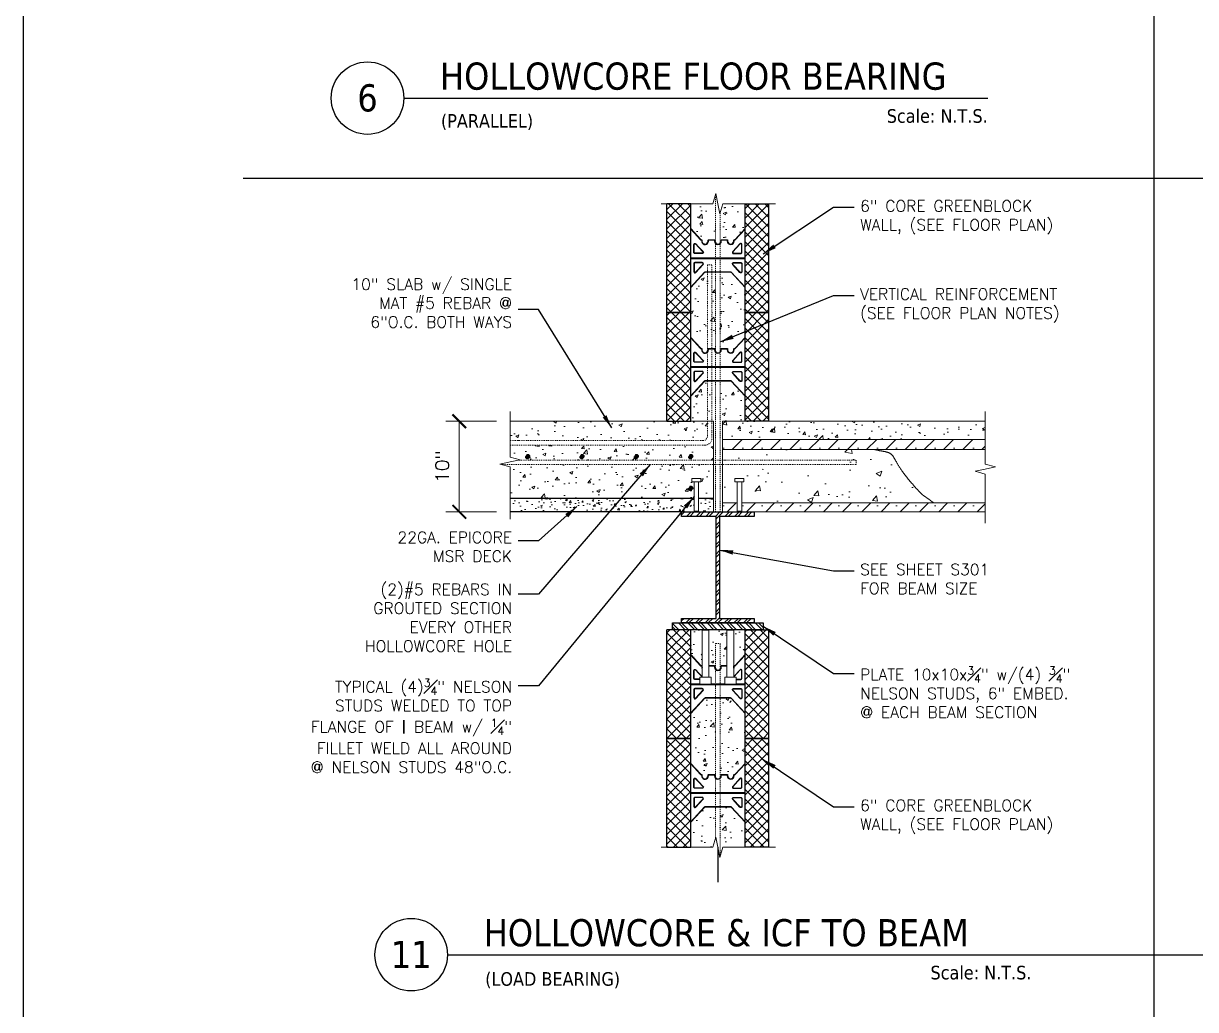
# Model space of a CAD drawing. Header units: inches. Extents: x 2268 to 2841, y -1100 to -676.
# Drawn here: x 2267.9 to 2397.2, y -996.1 to -887.3 of the extents above; entities that cross this region are included whole.
import ezdxf
from ezdxf.enums import TextEntityAlignment as Align

# ---------------------------------------------------------------- set-up
doc = ezdxf.new("R2010")
doc.units = ezdxf.units.IN
doc.header["$MEASUREMENT"] = 0
doc.linetypes.add('DASHED', pattern=[0.75, 0.5, -0.25])
doc.linetypes.add('HIDDEN2', pattern=[0.1875, 0.125, -0.0625])
for name, color, linetype, lineweight in [('A-DETL', 5, 'DASHED', 9), ('A-DETL-GENF', 3, 'Continuous', 9), ('A-DETL-LLIN', 3, 'Continuous', 9), ('Concrete', 3, 'Continuous', 20), ('form', 140, 'Continuous', 13), ('Rebar-V', 7, 'HIDDEN2', 15), ('S', 7, 'Continuous', 13)]:
    doc.layers.add(name, color=color, linetype=linetype, lineweight=lineweight)
for name, color, linetype in [('Anno', 4, 'Continuous'), ('Foam', 7, 'Continuous'), ('S-ANNO', 4, 'Continuous'), ('S-BEAM-STEL', 1, 'Continuous'), ('S-WALL-STEL', 2, 'Continuous'), ('Web', 6, 'Continuous')]:
    doc.layers.add(name, color=color, linetype=linetype)
doc.layers.add('NOPLOT', color=241, linetype='Continuous', plot=False)
doc.styles.add('ROMANS', font='romans.shx')
doc.styles.get("Standard").update_dxf_attribs({"font": 'romans.shx'})
doc.styles.add('Tahoma', font='TAHOMA.TTF')
doc.dimstyles.new('Dim016_Romans', dxfattribs={"dimscale": 16, "dimtxt": 0.09375, "dimasz": 0.09375, "dimexe": 0.09375, "dimexo": 0.09375, "dimgap": 0.0625, "dimtad": 1, "dimdec": 4, "dimzin": 3, "dimdsep": 46, "dimlunit": 4, "dimtxsty": 'ROMANS', "dimblk": 'ARCHTICK', "dimcen": 0, "dimadec": 0, "dimazin": 0, "dimtfac": 0.7, "dimtdec": 4, "dimtofl": 0, "dimtmove": 2, "dimatfit": 2, "dimfxl": 0, "dimtolj": 1, "dimtzin": 0, "dimlwd": 9, "dimlwe": 9, "dimarcsym": 0})
doc.dimstyles.new('IG-1', dxfattribs={"dimscale": 12, "dimtxt": 0.125, "dimasz": 0.125, "dimexe": 0.0625, "dimexo": 0.125, "dimgap": 0.0625, "dimtad": 1, "dimlfac": 1.0005, "dimzin": 9, "dimlunit": 4, "dimtxsty": 'Standard', "dimblk": 'ARCHTICK', "dimcen": 2.5, "dimadec": 0, "dimazin": 0, "dimtfac": 1, "dimtmove": 0, "dimatfit": 3, "dimfxl": 0, "dimfrac": 1, "dimarcsym": 0})
pattern_1 = [(50, (-3388.6364, -1688.3092), (3.5863009, -0.3137607), [0.375, -4.125]), (355, (-3388.6364, -1688.309), (-0.6937567, 3.7609607), [0.3, -3.3]), (100.4514, (-3388.3375, -1688.3353), (2.892547, 3.4471977), [0.318701, -3.5057106]), (46.1842, (-3388.6364, -1687.309), (5.3362052, -0.827595), [0.5625, -6.1875]), (96.6356, (-3388.1917, -1687.378), (4.6733135, 4.8705894), [0.4780514, -5.258565]), (351.1842, (-3388.6364, -1687.309), (4.6733097, 4.870593), [0.45, -4.95]), (21, (-3388.1364, -1687.5592), (2.9845353, -2.0130945), [0.375, -4.125]), (326, (-3388.1364, -1687.559), (1.2165767, 3.6257502), [0.3, -3.3]), (71.4514, (-3387.8877, -1687.727), (4.2011131, 1.6126525), [0.318701, -3.5057106]), (37.5, (-3388.6364, -1688.3092), (0.06079928, 1.66446927), [0, -3.26, 0, -3.35, 0, -3.3125]), (7.5, (-3388.6364, -1688.3092), (1.3153477, 1.97205856), [0, -1.91, 0, -3.185, 0, -1.2625]), (327.5, (-3389.7514, -1688.3092), (2.66911218, -0.11277436), [0, -1.25, 0, -3.9, 0, -5.175]), (317.5, (-3390.2514, -1688.3092), (2.9159308, 0.5005249), [0, -1.625, 0, -2.59, 0, -3.675])]
pattern_2 = [(45, (0, 0), (-0.53033, 0.53033), []), (135, (0, 0), (-0.53033, -0.53033), [])]
pattern_3 = [(45, (2338.8683, -966.1615), (-0.53033, 0.53033), []), (135, (2338.8683, -966.1615), (-0.53033, -0.53033), [])]

# ---------------------------------------------------------------- blocks, each defined once
blk = doc.blocks.new('Shear Connectors-Side - 1_2_-0-GreenBlock _ Lite Deck Typical Details')
at = {"layer": 'A-DETL-GENF'}
for p, q in [((0.5, 3.6875), (-0.5, 3.6875)), ((-0.5, 3.6875), (-0.5, 3.3125)), ((-0.5, 3.3125), (-0.25, 3.3125)), ((-0.25, 3.3125), (-0.25, 0.0625)), ((-0.25, 3.3125), (0.25, 3.3125)), ((0.25, 0.0625), (0.25, 3.3125)), ((0.25, 3.3125), (0.5, 3.3125)), ((0.5, 3.3125), (0.5, 3.6875)), ((-0.25, 0.0625), (-0.1875, 0)), ((-0.25, 0.0625), (0.25, 0.0625)), ((-0.1875, 0), (0.1875, 0)), ((0.1875, 0), (0.25, 0.0625))]:
    blk.add_line(p, q, dxfattribs=at)
blk = doc.blocks.new('Shear Connectors-Side - 1_2_-1-GreenBlock _ Lite Deck Typical Details')
at = {"layer": 'A-DETL-GENF'}
for p, q in [((-0.1875, 0), (-0.25, -0.0625)), ((0.1875, 0), (-0.1875, 0)), ((0.25, -0.0625), (0.1875, 0)), ((-0.25, -0.0625), (-0.25, -3.3125)), ((-0.25, -0.0625), (0.25, -0.0625)), ((0.25, -3.3125), (0.25, -0.0625)), ((-0.25, -3.3125), (-0.5, -3.3125)), ((-0.5, -3.3125), (-0.5, -3.6875)), ((-0.5, -3.6875), (0.5, -3.6875)), ((-0.25, -3.3125), (0.25, -3.3125)), ((0.5, -3.3125), (0.25, -3.3125)), ((0.5, -3.6875), (0.5, -3.3125))]:
    blk.add_line(p, q, dxfattribs=at)
blk = doc.blocks.new('G-BLK-6-IN')
at = {"layer": 'form'}
h = blk.add_hatch(dxfattribs=at)
h.set_pattern_fill('ANSI37,_O', color=256, scale=6)
h.set_pattern_definition(pattern_2)
h.paths.add_polyline_path([(2.62, 12), (0, 12), (0, 0), (2.62, 0)])
h = blk.add_hatch(dxfattribs=at)
h.set_pattern_fill('ANSI37,_O', color=256, scale=6)
h.set_pattern_definition(pattern_2)
h.paths.add_polyline_path([(8.62, 0), (11.25, 0), (11.25, 12), (8.62, 12)])
at = {"layer": 'Foam'}
for p, q in [((0, 0), (0, 12)), ((2.62, 12), (0, 12)), ((2.62, 0), (2.62, 12)), ((8.62, 0), (8.62, 12)), ((8.62, 12), (11.25, 12)), ((11.25, 0), (11.25, 12)), ((0, 0), (2.62, 0)), ((11.25, 0), (8.62, 0))]:
    blk.add_line(p, q, dxfattribs=at)
at = {"layer": 'Web'}
for p, q in [((2.62, 6.03), (8.62, 6.03)), ((2.62, 5.97), (8.62, 5.97))]:
    blk.add_line(p, q, dxfattribs=at)
for points in [[(2.62, 9.25), (3.73, 8.05, 0.209324), (3.78, 8.03), (3.8, 8.03, -0.414214), (3.87, 7.97), (3.87, 7.88, 0.01966), (3.87, 7.85, 0.01966)], [(2.62, 9.2), (3.71, 8.03, 0.209324), (3.78, 8), (3.8, 8, -0.414214), (3.84, 7.97), (3.84, 7.88, 0.045886), (3.84, 7.81, 0.045886)], [(3.84, 7.81, 0.912254), (4.59, 7.88), (4.59, 7.97, -0.414214), (4.62, 8), (5.22, 8, -0.414214), (5.25, 7.97), (5.25, 7.88, 1), (6, 7.88), (6, 7.97, -0.414214), (6.03, 8), (6.63, 8, -0.414214), (6.66, 7.97), (6.66, 7.88, 1), (7.41, 7.88), (7.41, 7.97, -0.414214), (7.45, 8), (7.47, 8, 0.209324), (7.54, 8.03), (8.62, 9.2)], [(3.87, 7.85, 0.961439), (4.55, 7.88), (4.55, 7.97, -0.414214), (4.62, 8.03), (5.22, 8.03, -0.414214), (5.28, 7.97), (5.28, 7.88, 1), (5.97, 7.88), (5.97, 7.97, -0.414214), (6.03, 8.03), (6.63, 8.03, -0.414214), (6.7, 7.97), (6.7, 7.88, 1), (7.38, 7.88), (7.38, 7.97, -0.414214), (7.45, 8.03), (7.47, 8.03, 0.209324), (7.52, 8.05), (8.62, 9.25)], [(3.5, 7.25), (3.99, 6.71, -0.653817), (3.9, 6.5), (3.09, 6.5, -0.414214), (2.97, 6.62), (2.97, 7.5, -0.682733), (3.19, 7.58), (3.5, 7.25)], [(3.48, 7.22), (3.97, 6.69, -0.653817), (3.9, 6.53), (3.09, 6.53, -0.414214), (3, 6.62), (3, 7.5, -0.682733), (3.16, 7.56), (3.48, 7.22)], [(2.6, 2.77), (4.15, 4.45, -0.209324), (4.27, 4.5), (6.98, 4.5, -0.209324), (7.1, 4.45), (8.62, 2.8)], [(2.62, 2.75), (4.17, 4.43, -0.209324), (4.27, 4.47), (6.98, 4.47, -0.209324), (7.08, 4.43), (8.62, 2.75)]]:
    blk.add_lwpolyline(points, format="xyb", dxfattribs=at)
for points in [[(8.06, 7.58), (7.26, 6.71, 0.653817), (7.35, 6.5), (8.16, 6.5, 0.414214), (8.28, 6.62), (8.28, 7.5, 0.682733)], [(8.09, 7.56), (7.28, 6.69, 0.653817), (7.35, 6.53), (8.16, 6.53, 0.414214), (8.25, 6.62), (8.25, 7.5, 0.682733)], [(3.19, 4.42), (3.99, 5.29, 0.653817), (3.9, 5.5), (3.09, 5.5, 0.414214), (2.97, 5.38), (2.97, 4.5, 0.682733)], [(3.16, 4.44), (3.97, 5.31, 0.653817), (3.9, 5.47), (3.09, 5.47, 0.414214), (3, 5.38), (3, 4.5, 0.682733)], [(8.06, 4.42), (7.26, 5.29, -0.653817), (7.35, 5.5), (8.16, 5.5, -0.414214), (8.28, 5.38), (8.28, 4.5, -0.682733)], [(8.09, 4.44), (7.28, 5.31, -0.653817), (7.35, 5.47), (8.16, 5.47, -0.414214), (8.25, 5.38), (8.25, 4.5, -0.682733)]]:
    blk.add_lwpolyline(points, format="xyb", close=True, dxfattribs=at)
blk = doc.blocks.new('A$C47181969')
at = {"layer": 'A-DETL-GENF'}
for p, q in [((-0.3125, 0), (-0.375, -0.0625)), ((0.3125, 0), (-0.3125, 0)), ((0.375, -0.0625), (0.3125, 0)), ((-0.375, -0.0625), (-0.375, -5.25)), ((0.375, -0.0625), (-0.375, -0.0625)), ((0.375, -5.25), (0.375, -0.0625)), ((-0.375, -5.25), (-0.625, -5.25)), ((-0.625, -5.25), (-0.625, -6)), ((-0.625, -6), (0.625, -6)), ((0.375, -5.25), (-0.375, -5.25)), ((0.625, -5.25), (0.375, -5.25)), ((0.625, -6), (0.625, -5.25))]:
    blk.add_line(p, q, dxfattribs=at)
blk = doc.blocks.new('_ArchTick')
at = {"color": 0, "linetype": 'ByBlock', "const_width": 0.15}
blk.add_lwpolyline([(-0.5, -0.5), (0.5, 0.5)], dxfattribs=at)
blk = doc.blocks.new('*D106')
at = {"layer": 'Defpoints', "color": 0, "ltscale": 0.5}
for p in [(2321.56, -931.16), (2315.96, -941.16), (2321.56, -941.16)]:
    blk.add_point(p, dxfattribs=at)
at = {"layer": 'S-ANNO', "color": 0, "lineweight": 9, "ltscale": 0.5}
for p, q in [((2320.06, -931.16), (2314.46, -931.16)), ((2315.96, -931.16), (2315.96, -941.16)), ((2320.06, -941.16), (2314.46, -941.16))]:
    blk.add_line(p, q, dxfattribs=at)
at = {"layer": 'S-ANNO', "color": 0, "lineweight": 9, "ltscale": 0.5, "xscale": 1.5, "yscale": 1.5, "zscale": 1.5}
for p, rotation in [((2315.96, -931.16), 90), ((2315.96, -941.16), 270)]:
    blk.add_blockref('_ArchTick', p, dxfattribs=dict(at, rotation=rotation))
at = {"layer": 'S-ANNO', "color": 0, "lineweight": -3, "ltscale": 0.5, "insert": (2314.07, -936.16), "char_height": 1.5, "attachment_point": 5, "rotation": 90, "style": 'ROMANS'}
blk.add_mtext('\\A1;10"', dxfattribs=at)
blk = doc.blocks.new('*U109')
blk.add_line((0.8423, -0.5126), (4.8696, -0.5126))
blk.add_circle((0.5923, -0.5126), 0.25)
at = {"style": 'Tahoma', "flags": 8}
blk.add_attdef('VIEWNAME', text='', height=0.1875, dxfattribs=at).set_placement((1.0922, -0.5109), align=Align.BOTTOM_LEFT)
blk.add_attdef('#', text='', height=0.1875, dxfattribs=at).set_placement((0.5922, -0.5109), align=Align.MIDDLE_CENTER)
blk.add_attdef('VPSCALE', text='', height=0.0938, dxfattribs=at).set_placement((4.8696, -0.589), align=Align.TOP_RIGHT)

msp = doc.modelspace()

# ---------------------------------------------------------------- hatches: boundary and pattern name
at = {"layer": 'A-DETL-GENF'}
h = msp.add_hatch(color=7, dxfattribs=at)
edge = h.paths.add_edge_path(flags=0)
edge.add_arc((2323.49569, -935.0776), 0.25, 180, 360)
edge.add_arc((2323.49569, -935.0776), 0.25, 0, 180)
h = msp.add_hatch(color=7, dxfattribs=at)
edge = h.paths.add_edge_path(flags=0)
edge.add_arc((2329.49569, -935.0776), 0.25, 180, 360)
edge.add_arc((2329.49569, -935.0776), 0.25, 0, 180)
h = msp.add_hatch(color=7, dxfattribs=at)
edge = h.paths.add_edge_path(flags=0)
edge.add_arc((2335.49569, -935.0776), 0.25, 180, 360)
edge.add_arc((2335.49569, -935.0776), 0.25, 0, 180)
h = msp.add_hatch(color=7, dxfattribs=at)
edge = h.paths.add_edge_path(flags=0)
edge.add_arc((2341.49569, -935.0776), 0.25, 180, 360)
edge.add_arc((2341.49569, -935.0776), 0.25, 0, 180)
h = msp.add_hatch(color=7, dxfattribs=at)
edge = h.paths.add_edge_path(flags=0)
edge.add_arc((2341.49569, -938.5776), 0.25, 180, 360)
edge.add_arc((2341.49569, -938.5776), 0.25, 0, 180)
at = {"layer": 'Concrete'}
h = msp.add_hatch(dxfattribs=at)
h.set_pattern_fill('AR-CONC,_O', color=256, scale=0.5)
h.set_pattern_definition(pattern_1)
h.paths.add_polyline_path([(2347.49332, -928.41146), (2345.9439, -926.73293, 0.209323534), (2345.85205, -926.69271), (2344.74332, -926.69271), (2344.74332, -931.16146), (2347.49332, -931.16146)])
h.paths.add_polyline_path([(2344.24332, -926.69271), (2343.13459, -926.69271, 0.209323534), (2343.04273, -926.73293), (2341.49332, -928.41146), (2341.49332, -931.16146), (2343.99332, -931.16146), (2344.24332, -931.16146)])
h.paths.add_polyline_path([(2344.24332, -914.69271), (2343.13459, -914.69271, 0.209323534), (2343.04273, -914.73293), (2341.49332, -916.41146), (2341.49332, -919.16146), (2341.49332, -921.91146), (2342.59976, -923.11011, 0.209323534), (2342.64568, -923.13021), (2342.73569, -923.13021), (2342.73569, -923.28646, 0.019659652), (2342.73675, -923.31346, 0.961438795), (2343.42319, -923.28646), (2343.42319, -923.13021), (2344.14957, -923.13021), (2344.14957, -923.28646, 0.191401323), (2344.24332, -923.5224)])
h.paths.add_polyline_path([(2347.49332, -916.41146), (2345.9439, -914.73293, 0.209323534), (2345.85205, -914.69271), (2344.74332, -914.69271), (2344.74332, -923.5224, 0.191401323), (2344.83707, -923.28646), (2344.83707, -923.13021), (2345.56345, -923.13021), (2345.56345, -923.28646, 1), (2346.25095, -923.28646), (2346.25095, -923.13021), (2346.34095, -923.13021, 0.209323534), (2346.38688, -923.11011), (2347.49332, -921.91146), (2347.49332, -919.16146)])
edge = h.paths.add_edge_path()
edge.add_line((2343.94845, -907.16146), (2341.49332, -907.16146))
edge.add_line((2341.49332, -907.16146), (2341.49332, -909.91146))
edge.add_line((2341.49332, -909.91146), (2342.59976, -911.11011))
edge.add_arc((2342.64568, -911.06771), 0.0625, 222.70939, 270)
edge.add_line((2342.64568, -911.13021), (2342.73569, -911.13021))
edge.add_line((2342.73569, -911.13021), (2342.73569, -911.28646))
edge.add_arc((2343.07944, -911.28646), 0.34375, 180, 360)
edge.add_line((2343.42319, -911.28646), (2343.42319, -911.13021))
edge.add_line((2343.42319, -911.13021), (2344.14957, -911.13021))
edge.add_line((2344.14957, -911.13021), (2344.14957, -911.28646))
edge.add_arc((2344.49332, -911.28646), 0.34375, 180, 223.3417582)
edge.add_line((2344.24332, -911.5224), (2344.24332, -906.1042))
edge.add_line((2344.24332, -906.1042), (2343.94845, -907.16146))
edge = h.paths.add_edge_path()
edge.add_line((2347.49332, -907.16146), (2345.03819, -907.16146))
edge.add_line((2345.03819, -907.16146), (2344.74332, -908.21872))
edge.add_line((2344.74332, -908.21872), (2344.74332, -911.5224))
edge.add_arc((2344.49332, -911.28646), 0.34375, 316.6582418, 360)
edge.add_line((2344.83707, -911.28646), (2344.83707, -911.13021))
edge.add_line((2344.83707, -911.13021), (2345.56345, -911.13021))
edge.add_line((2345.56345, -911.13021), (2345.56345, -911.28646))
edge.add_arc((2345.9072, -911.28646), 0.34375, 180, 360)
edge.add_line((2346.25095, -911.28646), (2346.25095, -911.13021))
edge.add_line((2346.25095, -911.13021), (2346.34095, -911.13021))
edge.add_arc((2346.34095, -911.06771), 0.0625, 270, 317.29061)
edge.add_line((2346.38688, -911.11011), (2347.49332, -909.91146))
edge.add_line((2347.49332, -909.91146), (2347.49332, -907.16146))
h = msp.add_hatch(dxfattribs=at)
h.set_pattern_fill('AR-CONC,_O', color=256, scale=0.5)
h.set_pattern_definition(pattern_1)
h.paths.add_polyline_path([(2343.3386, -931.16146), (2321.55519, -931.16146), (2321.55519, -933.29755), (2342.8386, -933.29755, 0.414213562), (2343.3386, -932.79755)])
h.paths.add_polyline_path([(2343.99332, -931.16146), (2343.8386, -931.16146), (2343.8386, -933.04755, -0.414213562), (2343.0886, -933.79755), (2321.55519, -933.79755), (2321.55519, -935.1136), (2322.68101, -935.42759), (2322.55908, -935.4526), (2343.99332, -935.4526)])
h.paths.add_polyline_path([(2341.74569, -935.0776, -1), (2341.24569, -935.0776, -1)], flags=16)
h.paths.add_polyline_path([(2335.74569, -935.0776, 1), (2335.24569, -935.0776, 1)], flags=16)
h.paths.add_polyline_path([(2329.74569, -935.0776, -1), (2329.24569, -935.0776, -1)], flags=16)
h.paths.add_polyline_path([(2323.74569, -935.0776, -1), (2323.24569, -935.0776, -1)], flags=16)
h = msp.add_hatch(dxfattribs=at)
h.set_pattern_fill('AR-CONC,_O', color=256, scale=0.5)
h.set_pattern_definition(pattern_1)
h.paths.add_polyline_path([(2373.99916, -931.16146), (2344.99332, -931.16146), (2344.99332, -933.16146), (2373.99916, -933.16146)])
h = msp.add_hatch(dxfattribs=at)
h.set_pattern_fill('SACNCR,_O', color=9, scale=16)
h.set_pattern_definition([(45, (-3246.6805, -2454.0714), (-1.06066017, 1.06066017), []), (45, (-3245.6199, -2454.0714), (-1.06066017, 1.06066017), [0, -1.5])])
h.paths.add_polyline_path([(2373.99916, -933.16146), (2344.99332, -933.16146), (2344.99332, -934.27146), (2373.99916, -934.27146)])
h.paths.add_polyline_path([(2373.99916, -940.18146), (2347.11657, -940.18146), (2347.11657, -941.09896), (2347.05407, -941.16146), (2348.49332, -941.16146), (2373.99916, -941.16146)])
h.paths.add_polyline_path([(2346.61657, -940.18146), (2344.99332, -940.18146), (2344.99332, -941.16146), (2346.67907, -941.16146), (2346.61657, -941.09896)])
h = msp.add_hatch(dxfattribs=at)
h.set_pattern_fill('AR-CONC,_O', color=256, scale=0.9)
h.set_pattern_definition([(50, (-3246.6805, -2454.0714), (6.4553416, -0.564769), [0.675, -7.425]), (355, (-3246.6805, -2454.0714), (-1.248762, 6.769729), [0.54, -5.94]), (100.4514, (-3246.1426, -2454.1184), (5.2065844, 6.204956), [0.573662, -6.310279]), (46.1842, (-3246.6805, -2452.271), (9.605169, -1.489671), [1.0125, -11.1375]), (96.6356, (-3245.88, -2452.3955), (8.411964, 8.767061), [0.860493, -9.465417]), (351.1842, (-3246.681, -2452.271), (8.411958, 8.767067), [0.81, -8.91]), (21, (-3245.7805, -2452.7214), (5.3721635, -3.62357), [0.675, -7.425]), (326, (-3245.7805, -2452.7214), (2.189838, 6.5263504), [0.54, -5.94]), (71.4514, (-3245.333, -2453.0233), (7.5620037, 2.9027745), [0.573662, -6.310279]), (37.5, (-3246.6805, -2454.0714), (0.1094387, 2.9960447), [0, -5.868, 0, -6.03, 0, -5.9625]), (7.5, (-3246.6805, -2454.0714), (2.3676258, 3.5497054), [0, -3.438, 0, -5.733, 0, -2.2725]), (327.5, (-3248.6875, -2454.0714), (4.8044019, -0.2029938), [0, -2.25, 0, -7.02, 0, -9.315]), (317.5, (-3249.5875, -2454.0714), (5.2486755, 0.9009448), [0, -2.925, 0, -4.662, 0, -6.615])])
edge = h.paths.add_edge_path()
edge.add_spline(control_points=[(2368.30635, -940.18146), (2367.85916, -939.78497), (2367.09432, -939.38439), (2366.401, -938.58393), (2365.96505, -938.10639), (2365.64575, -937.7275), (2365.41584, -937.44647), (2365.26185, -937.25083), (2365.11955, -937.06453), (2364.98721, -936.88763), (2364.8652, -936.71959), (2364.75407, -936.55979), (2364.65215, -936.4083), (2364.55757, -936.26521), (2364.47078, -936.12997), (2364.39244, -936.00197), (2364.32079, -935.88126), (2364.25387, -935.76795), (2364.19222, -935.66148), (2364.13657, -935.56125), (2364.08504, -935.46733), (2364.04333, -935.39311), (2364.01103, -935.33672), (2363.9813, -935.28402), (2363.946, -935.22151), (2363.91088, -935.16146), (2363.88281, -935.11605), (2363.8617, -935.08367), (2363.84064, -935.05249), (2363.81351, -935.01307), (2363.7671, -934.94874), (2363.69584, -934.86454), (2363.61451, -934.79297), (2363.54533, -934.74306), (2363.49119, -934.70848), (2363.43419, -934.6769), (2363.37434, -934.64856), (2363.31216, -934.62273), (2363.24796, -934.59852), (2363.18153, -934.57637), (2363.11279, -934.55671), (2363.04207, -934.53867), (2362.96964, -934.52136), (2362.89538, -934.50526), (2362.81924, -934.49079), (2362.74149, -934.47708), (2362.66237, -934.46325), (2362.58181, -934.44976), (2362.49977, -934.43705), (2362.4165, -934.42423), (2362.33223, -934.41046), (2362.24692, -934.3961), (2362.13108, -934.37682), (2361.92955, -934.33961), (2361.75819, -934.30044), (2361.64552, -934.27146)], knot_values=[0.205517539, 0.205517539, 0.205517539, 0.205517539, 2.001764059, 2.722664738, 3.367386286, 3.943657759, 4.208355354, 4.456704491, 4.690532782, 4.911632434, 5.119461188, 5.313501422, 5.495512588, 5.667211716, 5.828066014, 5.977565978, 6.117386591, 6.249161303, 6.372359477, 6.486464556, 6.593073416, 6.693767688, 6.741865847, 6.78802246, 6.875307402, 6.957225805, 6.996690961, 7.03544961, 7.073181792, 7.109549482, 7.179022346, 7.31114781, 7.439484838, 7.502847309, 7.56695346, 7.632100742, 7.698203337, 7.765481489, 7.834044684, 7.904005812, 7.975494948, 8.048498678, 8.122938948, 8.198889174, 8.276435166, 8.355440235, 8.43573921, 8.517393497, 8.600469078, 8.684782568, 8.770148059, 8.856641817, 8.944320708, 9.122440171, 9.471375827, 9.471375827, 9.471375827, 9.471375827], degree=3, periodic=0)
edge.add_line((2361.64552, -934.27146), (2344.99332, -934.27146))
edge.add_line((2344.99332, -934.27146), (2344.99332, -935.9526))
edge.add_line((2344.99332, -935.9526), (2359.74332, -935.9526))
edge.add_line((2359.74332, -935.9526), (2359.74332, -936.4526))
edge.add_line((2359.74332, -936.4526), (2344.99332, -936.4526))
edge.add_line((2344.99332, -936.4526), (2344.99332, -940.18146))
edge.add_line((2344.99332, -940.18146), (2346.61657, -940.18146))
edge.add_line((2346.61657, -940.18146), (2346.61657, -937.84896))
edge.add_line((2346.61657, -937.84896), (2346.36657, -937.84896))
edge.add_line((2346.36657, -937.84896), (2346.36657, -937.47396))
edge.add_line((2346.36657, -937.47396), (2347.36657, -937.47396))
edge.add_line((2347.36657, -937.47396), (2347.36657, -937.84896))
edge.add_line((2347.36657, -937.84896), (2347.11657, -937.84896))
edge.add_line((2347.11657, -937.84896), (2347.11657, -940.18146))
edge.add_line((2347.11657, -940.18146), (2368.30635, -940.18146))
h = msp.add_hatch(dxfattribs=at)
h.set_pattern_fill('AR-CONC,_O', color=256, scale=0.5)
h.set_pattern_definition(pattern_1)
h.paths.add_polyline_path([(2341.87006, -937.84896), (2341.62006, -937.84896), (2341.62006, -937.47396), (2342.62006, -937.47396), (2342.62006, -937.84896), (2342.37006, -937.84896), (2342.37006, -939.66146), (2343.99332, -939.66146), (2343.99332, -935.9526), (2320.65615, -935.9526), (2321.55519, -936.20334), (2321.55519, -939.66146), (2341.87006, -939.66146)])
h.paths.add_polyline_path([(2341.24569, -938.5776, -1), (2341.74569, -938.5776, -1)], flags=16)
h = msp.add_hatch(dxfattribs=at)
h.set_pattern_fill('AR-CONC,_O', color=256, scale=0.25)
h.set_pattern_definition([(50, (-3246.6805, -2454.0714), (1.79315046, -0.15688034), [0.1875, -2.0625]), (355, (-3246.6805, -2454.0714), (-0.34687833, 1.88048033), [0.15, -1.65]), (100.4514, (-3246.531, -2454.0845), (1.44627345, 1.72359886), [0.1593505, -1.7528553]), (46.1842, (-3246.6805, -2453.5714), (2.6681026, -0.4137975), [0.28125, -3.09375]), (96.6356, (-3246.4582, -2453.6059), (2.3366568, 2.4352947), [0.2390257, -2.6292825]), (351.1842, (-3246.6805, -2453.5714), (2.3366549, 2.4352965), [0.225, -2.475]), (21, (-3246.4305, -2453.6964), (1.49226763, -1.00654723), [0.1875, -2.0625]), (326, (-3246.4305, -2453.6964), (0.60828833, 1.8128751), [0.15, -1.65]), (71.4514, (-3246.3062, -2453.7803), (2.10055657, 0.80632624), [0.1593505, -1.7528553]), (37.5, (-3246.6805, -2454.0714), (0.03039964, 0.832234635), [0, -1.63, 0, -1.675, 0, -1.65625]), (7.5, (-3246.6805, -2454.0714), (0.65767384, 0.98602928), [0, -0.955, 0, -1.5925, 0, -0.63125]), (327.5, (-3247.238, -2454.0714), (1.33455609, -0.05638718), [0, -0.625, 0, -1.95, 0, -2.5875]), (317.5, (-3247.488, -2454.0714), (1.45796542, 0.25026246), [0, -0.8125, 0, -1.295, 0, -1.8375])])
h.paths.add_polyline_path([(2343.99332, -939.66146), (2342.37006, -939.66146), (2342.37006, -941.09896), (2342.30756, -941.16146), (2343.99332, -941.16146)])
h.paths.add_polyline_path([(2341.87006, -939.66146), (2321.55519, -939.66146), (2321.55519, -941.16146), (2340.49332, -941.16146), (2341.93256, -941.16146), (2341.87006, -941.09896)])
h = msp.add_hatch(dxfattribs=at)
h.set_pattern_fill('AR-CONC,_O', color=256, scale=0.42)
h.set_pattern_definition([(50, (-3246.6805, -2454.0714), (3.0124928, -0.263559), [0.315, -3.465]), (355, (-3246.6805, -2454.0714), (-0.5827556, 3.159207), [0.252, -2.772]), (100.4514, (-3246.4295, -2454.0933), (2.4297394, 2.8956461), [0.2677088, -2.9447969]), (46.1842, (-3246.6805, -2453.2314), (4.4824124, -0.6951799), [0.4725, -5.1975]), (96.6356, (-3246.307, -2453.2893), (3.9255834, 4.091295), [0.4015632, -4.4171946]), (351.1842, (-3246.6805, -2453.2314), (3.92558, 4.091298), [0.378, -4.158]), (21, (-3246.2605, -2453.4414), (2.5070096, -1.6909993), [0.315, -3.465]), (326, (-3246.2605, -2453.4414), (1.0219244, 3.0456302), [0.252, -2.772]), (71.4514, (-3246.0516, -2453.5823), (3.528935, 1.3546281), [0.2677088, -2.9447969]), (37.5, (-3246.6805, -2454.0714), (0.0510714, 1.39815419), [0, -2.7384, 0, -2.814, 0, -2.7825]), (7.5, (-3246.6805, -2454.0714), (1.10489206, 1.6565292), [0, -1.6044, 0, -2.6754, 0, -1.0605]), (327.5, (-3247.6171, -2454.0714), (2.24205423, -0.09473046), [0, -1.05, 0, -3.276, 0, -4.347]), (317.5, (-3248.0371, -2454.0714), (2.4493819, 0.4204409), [0, -1.365, 0, -2.1756, 0, -3.087])])
h.paths.add_polyline_path([(2345.49332, -954.22396), (2345.55582, -954.16146), (2343.43082, -954.16146), (2343.49332, -954.22396), (2343.49332, -958.13021), (2344.08707, -958.13021, -0.414213562), (2344.14957, -958.19271), (2344.14957, -958.28646, 0.191401323), (2344.24332, -958.5224), (2344.24332, -955.68784), (2344.74332, -955.68784), (2344.74332, -958.5224, 0.191401323), (2344.83707, -958.28646), (2344.83707, -958.19271, -0.414213562), (2344.89957, -958.13021), (2345.49332, -958.13021)])
h.paths.add_polyline_path([(2347.49332, -954.16146), (2346.18082, -954.16146), (2346.24332, -954.22396), (2346.24332, -958.35849, 0.052826655), (2346.25095, -958.28646), (2346.25095, -958.19271, -0.414213562), (2346.31345, -958.13021), (2346.34095, -958.13021, 0.209323534), (2346.38688, -958.11011), (2347.49332, -956.91146)])
h.paths.add_polyline_path([(2342.74332, -954.22396), (2342.80582, -954.16146), (2341.49332, -954.16146), (2341.49332, -956.91146), (2342.59976, -958.11011, 0.209323534), (2342.64568, -958.13021), (2342.67319, -958.13021, -0.414213562), (2342.73569, -958.19271), (2342.73569, -958.28646, 0.019659652), (2342.73675, -958.31346, 0.033132592), (2342.74332, -958.35849)])
h = msp.add_hatch(dxfattribs=at)
h.set_pattern_fill('AR-CONC,_O', color=256, scale=0.5)
h.set_pattern_definition(pattern_1)
h.paths.add_polyline_path([(2347.49332, -966.16146), (2347.49332, -963.41146), (2345.9439, -961.73293, 0.209323534), (2345.85205, -961.69271), (2344.74332, -961.69271), (2344.74332, -970.5224, 0.191401323), (2344.83707, -970.28646), (2344.83707, -970.19271, -0.414213562), (2344.89957, -970.13021), (2345.50095, -970.13021, -0.414213562), (2345.56345, -970.19271), (2345.56345, -970.28646, 1), (2346.25095, -970.28646), (2346.25095, -970.19271, -0.414213562), (2346.31345, -970.13021), (2346.34095, -970.13021, 0.209323534), (2346.38688, -970.11011), (2347.49332, -968.91146)])
h.paths.add_polyline_path([(2344.24332, -961.69271), (2343.13459, -961.69271, 0.209323534), (2343.04273, -961.73293), (2341.49332, -963.41146), (2341.49332, -966.16146), (2341.49332, -968.91146), (2342.59976, -970.11011, 0.209323534), (2342.64568, -970.13021), (2342.67319, -970.13021, -0.414213562), (2342.73569, -970.19271), (2342.73569, -970.28646, 0.019659652), (2342.73675, -970.31346, 0.961438795), (2343.42319, -970.28646), (2343.42319, -970.19271, -0.414213562), (2343.48569, -970.13021), (2344.08707, -970.13021, -0.414213562), (2344.14957, -970.19271), (2344.14957, -970.28646, 0.191401323), (2344.24332, -970.5224)])
h = msp.add_hatch(dxfattribs=at)
h.set_pattern_fill('AR-CONC,_O', color=256, scale=0.5)
h.set_pattern_definition(pattern_1)
h.paths.add_polyline_path([(2347.49332, -975.41146), (2345.9439, -973.73293, 0.209323534), (2345.85205, -973.69271), (2344.74332, -973.69271), (2344.74332, -979.21872), (2345.03819, -978.16146), (2347.49332, -978.16146)])
h.paths.add_polyline_path([(2344.24332, -973.69271), (2343.13459, -973.69271, 0.209323534), (2343.04273, -973.73293), (2341.49332, -975.41146), (2341.49332, -978.16146), (2343.94845, -978.16146), (2344.24332, -977.1042)])
at = {"layer": 'form'}
h = msp.add_hatch(dxfattribs=at)
h.set_pattern_fill('ANSI37,_O', color=256, scale=6)
h.set_pattern_definition(pattern_3)
h.paths.add_polyline_path([(2341.49332, -954.16146), (2338.86832, -954.16146), (2338.86832, -966.16146), (2341.49332, -966.16146)])
h = msp.add_hatch(dxfattribs=at)
h.set_pattern_fill('ANSI37,_O', color=256, scale=6)
h.set_pattern_definition(pattern_3)
h.paths.add_polyline_path([(2350.11832, -954.16146), (2347.49332, -954.16146), (2347.49332, -966.16146), (2350.11832, -966.16146)])
at = {"layer": 'S-BEAM-STEL', "lineweight": -3, "ltscale": 0.5}
h = msp.add_hatch(dxfattribs=at)
h.set_pattern_fill('ANSI32', color=256, scale=2, style=0)
h.set_pattern_definition([(45, (-3563.77785, -1855.0039), (-0.53033009, 0.53033009), []), (45, (-3563.4243, -1855.0039), (-0.53033009, 0.53033009), [])])
h.paths.add_polyline_path([(2344.68082, -941.66146), (2348.49332, -941.66146), (2348.49332, -941.16146), (2347.05407, -941.16146), (2340.49332, -941.16146), (2340.49332, -941.66146), (2344.30582, -941.66146), (2344.30582, -952.91146), (2340.49332, -952.91146), (2340.49332, -953.41146), (2348.49332, -953.41146), (2348.49332, -952.91146), (2344.68082, -952.91146)])
h = msp.add_hatch(dxfattribs=at)
h.set_pattern_fill('ANSI32', color=256, scale=2, angle=90, style=0)
h.set_pattern_definition([(135, (-3388.6364, -1688.3092), (-0.53033009, -0.53033009), []), (135, (-3388.6364, -1687.9556), (-0.53033009, -0.53033009), [])])
h.paths.add_polyline_path([(2349.49332, -953.41146), (2339.49332, -953.41146), (2339.49332, -954.16146), (2349.49332, -954.16146)])

# ---------------------------------------------------------------- linework, layer by layer
at = {"layer": 'A-DETL'}
for p, q in [((2342.9155, -953.41146), (2341.52383, -953.41146)), ((2345.69614, -953.41146), (2343.2905, -953.41146)), ((2347.46281, -953.41146), (2346.07114, -953.41146))]:
    msp.add_line(p, q, dxfattribs=at)
for centre, start, end in [((2323.49569, -935.0776), 0, 180), ((2323.49569, -935.0776), 180, 0), ((2329.49569, -935.0776), 0, 180), ((2329.49569, -935.0776), 180, 0), ((2335.49569, -935.0776), 0, 180), ((2335.49569, -935.0776), 180, 0), ((2341.49569, -935.0776), 0, 180), ((2341.49569, -935.0776), 180, 0), ((2341.49569, -938.5776), 0, 180), ((2341.49569, -938.5776), 180, 0)]:
    msp.add_arc(centre, 0.25, start, end, dxfattribs=at)
at = {"layer": 'A-DETL-LLIN'}
for p, q in [((2343.99332, -931.16146), (2321.55519, -931.16146)), ((2343.99332, -941.16146), (2343.99332, -931.16146)), ((2343.99332, -941.16146), (2343.99332, -931.16146)), ((2344.99332, -931.16146), (2373.99916, -931.16146)), ((2344.99332, -933.16146), (2344.99332, -939.66146)), ((2340.49332, -941.16146), (2341.93256, -941.16146)), ((2340.49332, -941.16146), (2341.93256, -941.16146)), ((2342.30756, -941.16146), (2343.99332, -941.16146)), ((2344.99332, -941.16146), (2346.67907, -941.16146)), ((2347.05407, -941.16146), (2348.49332, -941.16146))]:
    msp.add_line(p, q, dxfattribs=at)
msp.add_open_spline([(2368.30635, -940.18146), (2367.85916, -939.78497), (2367.09432, -939.38439), (2366.401, -938.58393), (2365.96505, -938.10639), (2365.64575, -937.7275), (2365.41584, -937.44647), (2365.26185, -937.25083), (2365.11955, -937.06453), (2364.98721, -936.88763), (2364.8652, -936.71959), (2364.75407, -936.55979), (2364.65215, -936.4083), (2364.55757, -936.26521), (2364.47078, -936.12997), (2364.39244, -936.00197), (2364.32079, -935.88126), (2364.25387, -935.76795), (2364.19222, -935.66148), (2364.13657, -935.56125), (2364.08504, -935.46733), (2364.04333, -935.39311), (2364.01103, -935.33672), (2363.9813, -935.28402), (2363.946, -935.22151), (2363.91088, -935.16146), (2363.88281, -935.11605), (2363.8617, -935.08367), (2363.84064, -935.05249), (2363.81351, -935.01307), (2363.7671, -934.94874), (2363.69584, -934.86454), (2363.61451, -934.79297), (2363.54533, -934.74306), (2363.49119, -934.70848), (2363.43419, -934.6769), (2363.37434, -934.64856), (2363.31216, -934.62273), (2363.24796, -934.59852), (2363.18153, -934.57637), (2363.11279, -934.55671), (2363.04207, -934.53867), (2362.96964, -934.52136), (2362.89538, -934.50526), (2362.81924, -934.49079), (2362.74149, -934.47708), (2362.66237, -934.46325), (2362.58181, -934.44976), (2362.49977, -934.43705), (2362.4165, -934.42423), (2362.33223, -934.41046), (2362.24692, -934.3961), (2362.13108, -934.37682), (2361.92955, -934.33961), (2361.75819, -934.30044), (2361.64552, -934.27146)], degree=3, knots=[0.205517539, 0.205517539, 0.205517539, 0.205517539, 2.001764059, 2.722664738, 3.367386286, 3.943657759, 4.208355354, 4.456704491, 4.690532782, 4.911632434, 5.119461188, 5.313501422, 5.495512588, 5.667211716, 5.828066014, 5.977565978, 6.117386591, 6.249161303, 6.372359477, 6.486464556, 6.593073416, 6.693767688, 6.741865847, 6.78802246, 6.875307402, 6.957225805, 6.996690961, 7.03544961, 7.073181792, 7.109549482, 7.179022346, 7.31114781, 7.439484838, 7.502847309, 7.56695346, 7.632100742, 7.698203337, 7.765481489, 7.834044684, 7.904005812, 7.975494948, 8.048498678, 8.122938948, 8.198889174, 8.276435166, 8.355440235, 8.43573921, 8.517393497, 8.600469078, 8.684782568, 8.770148059, 8.856641817, 8.944320708, 9.122440171, 9.471375827, 9.471375827, 9.471375827, 9.471375827], dxfattribs=at)
at = {"layer": 'Anno'}
for points in [[(2357.26006, -907.55515), (2359.5215, -907.55515)], [(2357.26006, -917.28209), (2359.5215, -917.28209)], [(2324.70808, -918.83845), (2322.44664, -918.83845)], [(2324.70808, -944.35934), (2322.44664, -944.35934)], [(2357.26006, -947.66796), (2359.5215, -947.66796)], [(2324.70808, -950.2259), (2322.44664, -950.2259)], [(2357.26006, -959.00466), (2359.5215, -959.00466)], [(2324.70808, -960.35387), (2322.44664, -960.35387)], [(2357.26006, -973.69085), (2359.5215, -973.69085)]]:
    msp.add_lwpolyline(points, dxfattribs=at)
at = {"layer": 'Concrete'}
msp.add_line((2344.99332, -941.16146), (2344.99332, -931.16146), dxfattribs=at)
at = {"layer": 'Concrete', "color": 7}
for p, q in [((2373.99916, -933.16146), (2344.99332, -933.16146)), ((2344.99332, -934.27146), (2373.99916, -934.27146)), ((2344.99332, -940.18146), (2346.61657, -940.18146)), ((2347.11657, -940.18146), (2373.99916, -940.18146)), ((2347.05407, -941.16146), (2373.99916, -941.16146))]:
    msp.add_line(p, q, dxfattribs=at)
at = {"layer": 'Foam'}
for p, q in [((2338.86832, -966.16146), (2338.86832, -954.16146)), ((2341.49332, -954.16146), (2338.86832, -954.16146)), ((2341.49332, -966.16146), (2341.49332, -954.16146)), ((2347.49332, -966.16146), (2347.49332, -954.16146)), ((2347.49332, -954.16146), (2350.11832, -954.16146)), ((2350.11832, -966.16146), (2350.11832, -954.16146)), ((2338.86832, -966.16146), (2341.49332, -966.16146)), ((2350.11832, -966.16146), (2347.49332, -966.16146))]:
    msp.add_line(p, q, dxfattribs=at)
at = {"layer": 'NOPLOT'}
for p, q in [((2392.58222, -721.3446), (2392.58222, -1087.3446)), ((2292.10222, -904.3446), (2794.50222, -904.3446)), ((2379.09192, -990.02412), (2827.15636, -990.02412))]:
    msp.add_line(p, q, dxfattribs=at)
msp.add_lwpolyline([(2267.86345, -698.10234), (2840.71975, -698.10234), (2840.71975, -1099.94604), (2267.86345, -1099.94604)], close=True, dxfattribs=at)
at = {"layer": 'Rebar-V', "color": 7}
for p, q in [((2344.24332, -941.16146), (2344.24332, -906.1042)), ((2344.24332, -977.1042), (2344.24332, -955.68784)), ((2344.24332, -955.68784), (2344.74332, -955.68784))]:
    msp.add_line(p, q, dxfattribs=at)
for points in [[(2344.74332, -941.16146), (2344.74332, -908.21872)], [(2344.74332, -979.21872), (2344.74332, -955.68784)]]:
    msp.add_lwpolyline(points, dxfattribs=at)
at = {"layer": 'Rebar-V', "color": 7, "ltscale": 0.5}
msp.add_lwpolyline([(2321.55519, -933.79755), (2343.0886, -933.79755, 0.414213562), (2343.8386, -933.04755), (2343.8386, -913.91172), (2343.3386, -913.91172), (2343.3386, -932.79755, -0.414213562), (2342.8386, -933.29755), (2321.55519, -933.29755)], format="xyb", dxfattribs=at)
msp.add_lwpolyline([(2322.55908, -935.4526), (2359.74332, -935.4526), (2359.74332, -935.9526), (2320.65615, -935.9526)], dxfattribs=at)
at = {"layer": 'S', "color": 7}
for points in [[(2338.22452, -907.16146), (2343.94845, -907.16146), (2344.26244, -906.03564), (2344.49332, -907.16146), (2344.72419, -908.28729), (2345.03819, -907.16146), (2350.83535, -907.16146)], [(2321.55519, -941.95696), (2321.55519, -936.20334), (2320.42936, -935.88934), (2321.55519, -935.65847), (2322.68101, -935.42759), (2321.55519, -935.1136), (2321.55519, -930.10301)], [(2373.99916, -942.42016), (2373.99916, -936.98596), (2372.87334, -936.67197), (2373.99916, -936.44109), (2375.12499, -936.21021), (2373.99916, -935.89622), (2373.99916, -930.09906)], [(2338.22452, -978.16146), (2343.94845, -978.16146), (2344.26244, -977.03564), (2344.49332, -978.16146), (2344.72419, -979.28729), (2345.03819, -978.16146), (2350.83535, -978.16146)]]:
    msp.add_lwpolyline(points, dxfattribs=at)
at = {"layer": 'S-ANNO', "lineweight": -3, "ltscale": 0.5}
for p, q in [((2321.55519, -939.66146), (2341.87006, -939.66146)), ((2342.37006, -939.66146), (2343.99332, -939.66146)), ((2340.49332, -941.16146), (2321.55519, -941.16146)), ((2344.49332, -978.16146), (2344.49332, -982.00703))]:
    msp.add_line(p, q, dxfattribs=at)
at = {"layer": 'S-BEAM-STEL', "lineweight": -3, "ltscale": 0.5}
for points in [[(2340.49332, -941.16146), (2348.49332, -941.16146), (2348.49332, -941.66146), (2344.68082, -941.66146), (2344.68082, -952.91146), (2348.49332, -952.91146), (2348.49332, -953.41146), (2340.49332, -953.41146), (2340.49332, -952.91146), (2344.30582, -952.91146), (2344.30582, -941.66146), (2340.49332, -941.66146)], [(2339.49332, -953.41146), (2349.49332, -953.41146), (2349.49332, -954.16146), (2339.49332, -954.16146)]]:
    msp.add_lwpolyline(points, close=True, dxfattribs=at)
at = {"layer": 'Web'}
for p, q in [((2341.49332, -960.13021), (2342.49332, -960.13021)), ((2341.49332, -960.19271), (2347.49332, -960.19271)), ((2343.74332, -960.13021), (2345.24332, -960.13021)), ((2346.49332, -960.13021), (2347.49332, -960.13021))]:
    msp.add_line(p, q, dxfattribs=at)
for points in [[(2341.49332, -956.91146), (2342.59976, -958.11011, 0.209323534), (2342.64568, -958.13021), (2342.67319, -958.13021, -0.414213562), (2342.73569, -958.19271), (2342.73569, -958.28646, 0.019659652), (2342.73675, -958.31346, 0.019659652)], [(2341.49332, -956.95754), (2342.57679, -958.1313, 0.209323534), (2342.64568, -958.16146), (2342.67319, -958.16146, -0.414213562), (2342.70444, -958.19271), (2342.70444, -958.28646, 0.045886007), (2342.71073, -958.35486, 0.045886007)], [(2346.24332, -958.35849, 0.052826655), (2346.25095, -958.28646), (2346.25095, -958.19271, -0.414213562), (2346.31345, -958.13021), (2346.34095, -958.13021, 0.209323534), (2346.38688, -958.11011), (2347.49332, -956.91146)], [(2346.24332, -958.45274, 0.115359427), (2346.2822, -958.28646), (2346.2822, -958.19271, -0.414213562), (2346.31345, -958.16146), (2346.34095, -958.16146, 0.209323534), (2346.40984, -958.1313), (2347.49332, -956.95754)], [(2342.71073, -958.35486, 0.069107607), (2342.74332, -958.45274, 0.069107607)], [(2342.73675, -958.31346, 0.033132592), (2342.74332, -958.35849, 0.033132592)], [(2343.49332, -958.13021), (2344.08707, -958.13021, -0.414213562), (2344.14957, -958.19271), (2344.14957, -958.28646, 1), (2344.83707, -958.28646), (2344.83707, -958.19271, -0.414213562), (2344.89957, -958.13021), (2345.49332, -958.13021)], [(2343.49332, -958.16146), (2344.08707, -958.16146, -0.414213562), (2344.11832, -958.19271), (2344.11832, -958.28646, 1), (2344.86832, -958.28646), (2344.86832, -958.19271, -0.414213562), (2344.89957, -958.16146), (2345.49332, -958.16146)], [(2342.49332, -959.66146), (2341.96207, -959.66146, -0.414213562), (2341.83707, -959.53646), (2341.83707, -958.66323, -0.682733241), (2342.05392, -958.57845), (2342.36494, -958.91539)], [(2342.49332, -959.63021), (2341.96207, -959.63021, -0.414213562), (2341.86832, -959.53646), (2341.86832, -958.66323, -0.682733241), (2342.03096, -958.59964), (2342.34993, -958.9452)], [(2346.49332, -959.66146), (2347.02457, -959.66146, 0.414213562), (2347.14957, -959.53646), (2347.14957, -958.66323, 0.682733241), (2346.93272, -958.57845), (2346.24332, -959.3253)], [(2346.49332, -959.63021), (2347.02457, -959.63021, 0.414213562), (2347.11832, -959.53646), (2347.11832, -958.66323, 0.682733241), (2346.95568, -958.59964), (2346.24332, -959.37137)], [(2341.47036, -963.39027), (2343.01977, -961.71173, -0.209323534), (2343.13459, -961.66146), (2345.85205, -961.66146, -0.209323534), (2345.96686, -961.71173), (2347.49332, -963.36539)], [(2341.49332, -963.41146), (2343.04273, -961.73293, -0.209323534), (2343.13459, -961.69271), (2345.85205, -961.69271, -0.209323534), (2345.9439, -961.73293), (2347.49332, -963.41146)]]:
    msp.add_lwpolyline(points, format="xyb", dxfattribs=at)
for points in [[(2342.34993, -958.9452), (2342.74332, -959.37137)], [(2342.36494, -958.91539), (2342.74332, -959.3253)]]:
    msp.add_lwpolyline(points, dxfattribs=at)
for points in [[(2342.05392, -961.74448), (2342.85998, -960.87125, 0.653817149), (2342.76813, -960.66146), (2341.96207, -960.66146, 0.414213562), (2341.83707, -960.78646), (2341.83707, -961.6597, 0.682733241)], [(2342.03096, -961.72328), (2342.83702, -960.85005, 0.653817149), (2342.76813, -960.69271), (2341.96207, -960.69271, 0.414213562), (2341.86832, -960.78646), (2341.86832, -961.6597, 0.682733241)], [(2346.93272, -961.74448), (2346.12666, -960.87125, -0.653817149), (2346.21851, -960.66146), (2347.02457, -960.66146, -0.414213562), (2347.14957, -960.78646), (2347.14957, -961.6597, -0.682733241)], [(2346.95568, -961.72328), (2346.14962, -960.85005, -0.653817149), (2346.21851, -960.69271), (2347.02457, -960.69271, -0.414213562), (2347.11832, -960.78646), (2347.11832, -961.6597, -0.682733241)]]:
    msp.add_lwpolyline(points, format="xyb", close=True, dxfattribs=at)

# ---------------------------------------------------------------- block references
ref = msp.add_blockref('*U109', (2296.35209, -887.30657), dxfattribs=dict(xscale=16, yscale=16, zscale=16))
ref.add_attrib('VPSCALE', 'Scale: N.T.S.', dxfattribs={"height": 1.5008, "style": 'Tahoma'}).set_placement((2374.26627, -896.73057), align=Align.TOP_RIGHT)
ref.add_attrib('VIEWNAME', 'HOLLOWCORE FLOOR BEARING', dxfattribs={"height": 3, "style": 'Tahoma'}).set_placement((2313.82729, -895.48097), align=Align.BOTTOM_LEFT)
ref.add_attrib('#', '6', dxfattribs={"height": 3, "style": 'Tahoma'}).set_placement((2305.82729, -895.48097), align=Align.MIDDLE_CENTER)
ref = msp.add_blockref('*U109', (2301.17774, -981.82252), dxfattribs=dict(xscale=16, yscale=16, zscale=16))
ref.add_attrib('VPSCALE', 'Scale: N.T.S.', dxfattribs={"height": 1.5008, "style": 'Tahoma'}).set_placement((2379.09192, -991.24652), align=Align.TOP_RIGHT)
ref.add_attrib('VIEWNAME', 'HOLLOWCORE & ICF TO BEAM', dxfattribs={"height": 3, "style": 'Tahoma'}).set_placement((2318.65294, -989.99692), align=Align.BOTTOM_LEFT)
ref.add_attrib('#', '11', dxfattribs={"height": 3, "style": 'Tahoma'}).set_placement((2310.65294, -989.99692), align=Align.MIDDLE_CENTER)
at = {"layer": 'form'}
for p in [(2338.86832, -919.16146), (2338.86832, -931.16146), (2338.86832, -978.16146)]:
    msp.add_blockref('G-BLK-6-IN', p, dxfattribs=at)
at = {"layer": 'S-BEAM-STEL', "lineweight": -3, "ltscale": 0.5, "xscale": -1}
msp.add_blockref('A$C47181969', (2343.11832, -954.16146), dxfattribs=at)
at = {"layer": 'S-BEAM-STEL', "lineweight": -3, "ltscale": 0.5}
msp.add_blockref('A$C47181969', (2345.86832, -954.16146), dxfattribs=at)
at = {"layer": 'S-WALL-STEL'}
msp.add_blockref('Shear Connectors-Side - 1_2_-0-GreenBlock _ Lite Deck Typical Details', (2342.12006, -941.16146), dxfattribs=at)
at = {"layer": 'S-WALL-STEL', "rotation": 180}
msp.add_blockref('Shear Connectors-Side - 1_2_-1-GreenBlock _ Lite Deck Typical Details', (2346.86657, -941.16146), dxfattribs=at)

# ---------------------------------------------------------------- texts
at = {"char_height": 1.5, "width": 17.0707178, "attachment_point": 1, "style": 'Tahoma'}
for s, insert in [('(PARALLEL)', (2313.93324, -897.27368)), ('(LOAD BEARING)', (2318.8158, -991.949))]:
    msp.add_mtext(s, dxfattribs=dict(at, insert=insert))
at = {"layer": 'Anno', "char_height": 1.25, "style": 'ROMANS'}
for s, insert, width, attachment_point in [('\\A1;6" CORE GREENBLOCK WALL, (SEE FLOOR PLAN)', (2360.18246, -906.78418), 25.9963386, 1), ('\\A1;10" SLAB w/ SINGLE MAT #5 REBAR @ 6"O.C. BOTH WAYS', (2321.78568, -915.42083), 22.1276435, 3), ('\\A1;VERTICAL REINFORCEMENT (SEE FLOOR PLAN NOTES)', (2360.18246, -916.51111), 25.5309369, 1), ('\\A1;22GA. EPICORE MSR DECK', (2321.78568, -943.34936), 17.9016719, 3), ('\\A1;SEE SHEET S301 FOR BEAM SIZE', (2360.18246, -946.89698), 19.3926602, 1), ('\\A1;(2)#5 REBARS IN GROUTED SECTION EVERY OTHER HOLLOWCORE HOLE', (2321.78568, -949.09276), 22.1276435, 3), ('\\A1;PLATE 10x10x{\\H0.7x;\\S3#4;}" w/(4) {\\H0.7x;\\S3#4;}" NELSON STUDS, 6" EMBED. @ EACH BEAM SECTION', (2360.18246, -958.23368), 25.9963386, 1), ('\\A1;6" CORE GREENBLOCK WALL, (SEE FLOOR PLAN)', (2360.18246, -972.91988), 25.9963386, 1)]:
    msp.add_mtext(s, dxfattribs=dict(at, insert=insert, width=width, attachment_point=attachment_point))
at = {"layer": 'Anno', "insert": (2321.78568, -959.5829), "char_height": 1.25, "width": 22.761951, "attachment_point": 3}
msp.add_mtext('\\A1;TYPICAL (4){\\H0.7x;\\S3#4;}" NELSON STUDS WELDED TO TOP FLANGE OF {\\fTahoma|b0|i0|c0|p34;\\H1.2x;I} BEAM w/ {\\H0.7x;\\S1#4;}" FILLET WELD ALL AROUND @ NELSON STUDS 48"O.C.', dxfattribs=at)

# ---------------------------------------------------------------- dimensions: what is measured, and where the dimension line sits
at = {"layer": 'S-ANNO', "lineweight": -3, "ltscale": 0.5}
dim = msp.add_linear_dim(base=(2315.96035, -941.16146), p1=(2321.55519, -931.16146), p2=(2321.55519, -941.16146), angle=90, dimstyle='Dim016_Romans', override={"dimarcsym": 1}, dxfattribs=at)
dim.commit()
dim.dimension.update_dxf_attribs({"geometry": '*D106', "text_midpoint": (2314.06749, -936.16146)})

# ---------------------------------------------------------------- leaders
at = {"layer": 'Anno'}
for points in [[(2349.49332, -912.68637), (2357.26006, -907.55515)], [(2344.74332, -922.41331), (2357.26006, -917.28209)], [(2332.77425, -931.89783), (2324.70808, -918.83845)], [(2337.01781, -935.9526), (2324.70808, -950.2259)], [(2341.87006, -939.47396), (2324.70808, -960.35387)], [(2328.93007, -940.58287), (2324.70808, -944.35934)], [(2344.68082, -945.37116), (2357.26006, -947.66796)], [(2349.49332, -953.78646), (2357.26006, -959.00466)], [(2349.49332, -968.47266), (2357.26006, -973.69085)]]:
    msp.add_leader(points, dimstyle='IG-1', override={"dimgap": 0.0625, "dimtad": 0}, dxfattribs=at)

doc.saveas('drawing.dxf')
